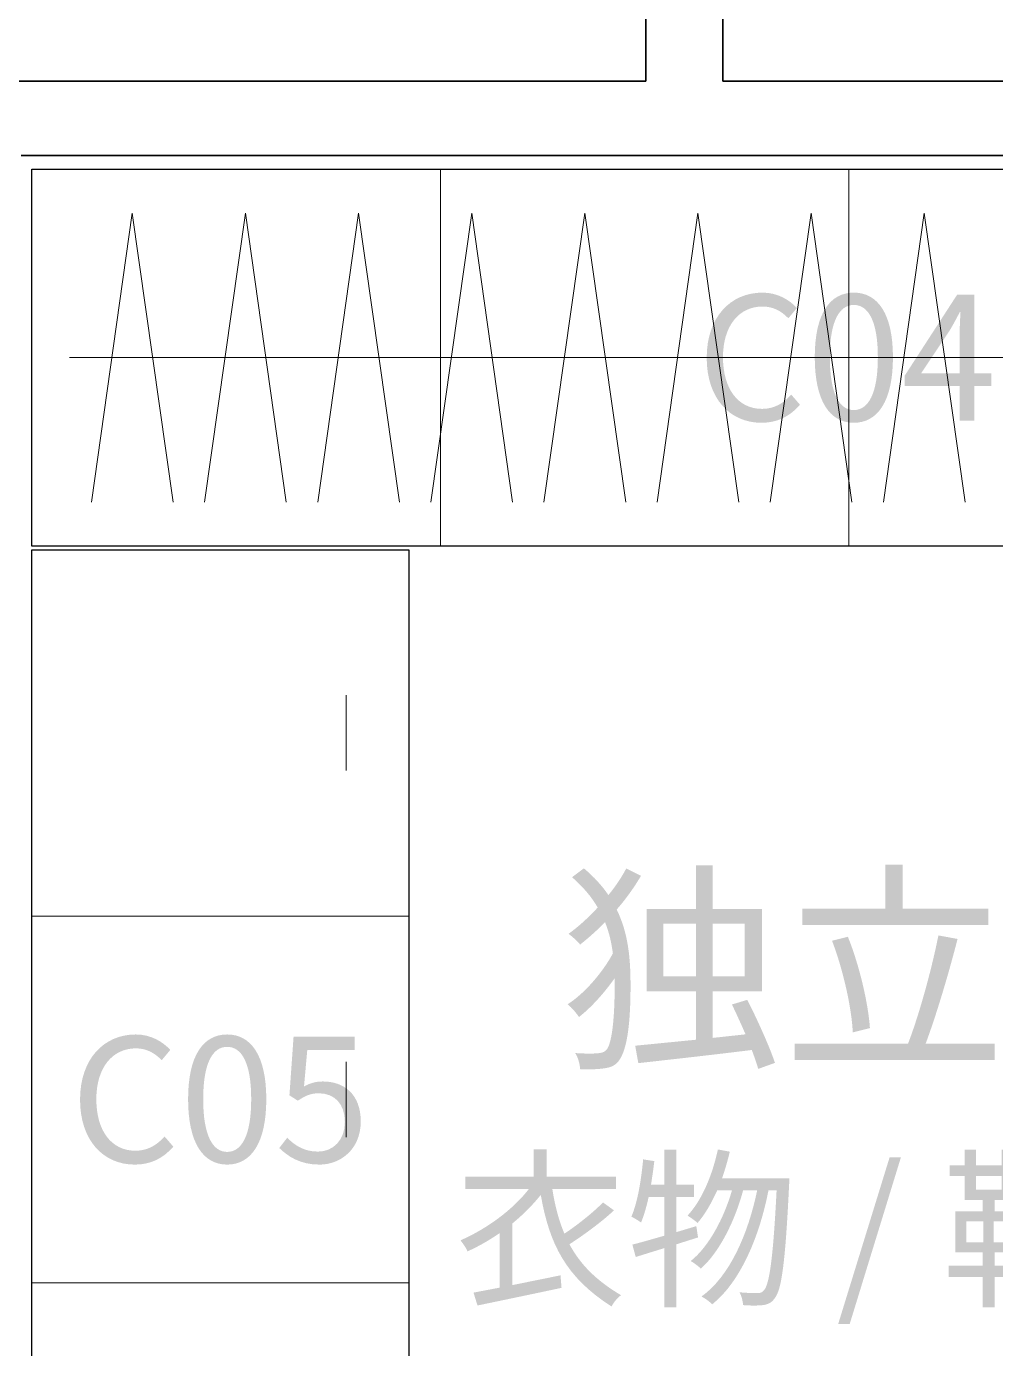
# Model space of a CAD drawing. Header units: millimetres. Extents: x -4600 to 229000, y -4300 to 19460.
# Drawn here: x 42729 to 44270, y 4753 to 6857 of the extents above; entities that cross this region are included whole.
import ezdxf

# ---------------------------------------------------------------- set-up
doc = ezdxf.new("R2010")
doc.units = ezdxf.units.MM
doc.header["$LTSCALE"] = 100
for name, color, linetype, lineweight in [('A-CABINET', 32, 'Continuous', 25), ('A-EX-WALL', 7, 'Continuous', 35), ('A-TEXT', 7, 'Continuous', 18), ('R2-DETAIL', 7, 'Continuous', 13)]:
    doc.layers.add(name, color=color, linetype=linetype, lineweight=lineweight)

# ---------------------------------------------------------------- blocks, each defined once
blk = doc.blocks.new('SOURCE_PROPOSED')
at = {"layer": 'A-EX-WALL'}
for p, q in [((3714, 5069.5), (3714, 4970)), ((3836.4, 4970), (3836.4, 5069.5)), ((3714, 4970), (2406.8, 4970)), ((5359.1, 4970), (3836.4, 4970)), ((5359.1, 4851.4), (2720, 4851.4))]:
    blk.add_line(p, q, dxfattribs=at)
blk = doc.blocks.new('FURNITURE_DESIGN')
at = {"layer": 'A-TEXT'}
h = blk.add_hatch(color=256, dxfattribs=at)
edge = h.paths.add_edge_path()
edge.add_spline(control_points=[(3897.9, 4426.2), (3923.8, 4426.2), (3943.5, 4436.6), (3959.3, 4454.9)], knot_values=[0, 0, 0, 0, 1, 1, 1, 1], degree=3, periodic=0)
edge.add_line((3959.3, 4454.9), (3945.4, 4471))
edge.add_spline(control_points=[(3945.4, 4471), (3932.6, 4456.8), (3918.1, 4448.3), (3899, 4448.3), (3860.8, 4448.3), (3836.8, 4480), (3836.8, 4530.5), (3836.8, 4580.4), (3862.2, 4611.2), (3899.8, 4611.2), (3917, 4611.2), (3930.1, 4603.6), (3940.8, 4592.4)], knot_values=[0, 0, 0, 0, 1, 1, 1, 2, 2, 2, 3, 3, 3, 4, 4, 4, 4], degree=3, periodic=0)
edge.add_line((3940.8, 4592.4), (3954.4, 4608.8))
edge.add_spline(control_points=[(3954.4, 4608.8), (3942.9, 4621.6), (3923.8, 4633.3), (3899.6, 4633.3), (3848.8, 4633.3), (3810.9, 4594.3), (3810.9, 4529.6), (3810.9, 4464.7), (3848, 4426.2), (3897.9, 4426.2)], knot_values=[0, 0, 0, 0, 1, 1, 1, 2, 2, 2, 3, 3, 3, 3], degree=3, periodic=0)
h = blk.add_hatch(color=256, dxfattribs=at)
edge = h.paths.add_edge_path()
edge.add_spline(control_points=[(4045, 4426.2), (4082.9, 4426.2), (4107.2, 4460.6), (4107.2, 4530.5), (4107.2, 4599.8), (4082.9, 4633.3), (4045, 4633.3), (4006.8, 4633.3), (3982.8, 4599.8), (3982.8, 4530.5), (3982.8, 4460.6), (4006.8, 4426.2), (4045, 4426.2)], knot_values=[0, 0, 0, 0, 1, 1, 1, 2, 2, 2, 3, 3, 3, 4, 4, 4, 4], degree=3, periodic=0)
edge = h.paths.add_edge_path(flags=0)
edge.add_spline(control_points=[(4045, 4446.4), (4022.3, 4446.4), (4006.8, 4471.8), (4006.8, 4530.5), (4006.8, 4588.8), (4022.3, 4613.7), (4045, 4613.7), (4067.6, 4613.7), (4083.2, 4588.8), (4083.2, 4530.5), (4083.2, 4471.8), (4067.6, 4446.4), (4045, 4446.4)], knot_values=[0, 0, 0, 0, 1, 1, 1, 2, 2, 2, 3, 3, 3, 4, 4, 4, 4], degree=3, periodic=0)
h = blk.add_hatch(color=256, dxfattribs=at)
h.paths.add_polyline_path([(4213.3, 4429.8), (4236.8, 4429.8), (4236.8, 4484.9), (4263.5, 4484.9), (4263.5, 4504.8), (4236.8, 4504.8), (4236.8, 4629.8), (4209.2, 4629.8), (4126, 4501.3), (4126, 4484.9), (4213.3, 4484.9), (4213.3, 4429.8)])
edge = h.paths.add_edge_path(flags=0)
edge.add_line((4213.3, 4504.8), (4151.9, 4504.8))
edge.add_line((4151.9, 4504.8), (4197.5, 4573))
edge.add_spline(control_points=[(4197.5, 4573), (4203.2, 4582.8), (4208.7, 4592.9), (4213.6, 4602.5)], knot_values=[0, 0, 0, 0, 1, 1, 1, 1], degree=3, periodic=0)
edge.add_line((4213.6, 4602.5), (4214.7, 4602.5))
edge.add_spline(control_points=[(4214.7, 4602.5), (4214.1, 4592.4), (4213.3, 4576), (4213.3, 4566.2)], knot_values=[0, 0, 0, 0, 1, 1, 1, 1], degree=3, periodic=0)
edge.add_line((4213.3, 4566.2), (4213.3, 4504.8))
h = blk.add_hatch(color=256, dxfattribs=at)
edge = h.paths.add_edge_path()
edge.add_spline(control_points=[(3682.9, 3716.9), (3675.5, 3703), (3665.9, 3688.5), (3654.5, 3674.6)], knot_values=[0, 0, 0, 0, 1, 1, 1, 1], degree=3, periodic=0)
edge.add_spline(control_points=[(3654.5, 3674.6), (3644.6, 3689.2), (3631.8, 3703.4), (3615.5, 3717.2)], knot_values=[0, 0, 0, 0, 1, 1, 1, 1], degree=3, periodic=0)
edge.add_line((3615.5, 3717.2), (3596.7, 3703))
edge.add_spline(control_points=[(3596.7, 3703), (3614.5, 3687.4), (3627.9, 3671.5), (3637.5, 3654.8)], knot_values=[0, 0, 0, 0, 1, 1, 1, 1], degree=3, periodic=0)
edge.add_spline(control_points=[(3637.5, 3654.8), (3623, 3639.2), (3607.4, 3624.6), (3591, 3612.9)], knot_values=[0, 0, 0, 0, 1, 1, 1, 1], degree=3, periodic=0)
edge.add_spline(control_points=[(3591, 3612.9), (3597.1, 3608.7), (3605.2, 3601.2), (3609.5, 3595.9)], knot_values=[0, 0, 0, 0, 1, 1, 1, 1], degree=3, periodic=0)
edge.add_spline(control_points=[(3609.5, 3595.9), (3623, 3606.5), (3636.5, 3618.6), (3649.2, 3631.4)], knot_values=[0, 0, 0, 0, 1, 1, 1, 1], degree=3, periodic=0)
edge.add_spline(control_points=[(3649.2, 3631.4), (3655.6, 3615.4), (3659.5, 3598.7), (3661.6, 3581.7)], knot_values=[0, 0, 0, 0, 1, 1, 1, 1], degree=3, periodic=0)
edge.add_spline(control_points=[(3661.6, 3581.7), (3645, 3550.9), (3615.9, 3517.5), (3589.6, 3500.8)], knot_values=[0, 0, 0, 0, 1, 1, 1, 1], degree=3, periodic=0)
edge.add_spline(control_points=[(3589.6, 3500.8), (3596, 3495.9), (3603.5, 3486.7), (3607.7, 3480.6)], knot_values=[0, 0, 0, 0, 1, 1, 1, 1], degree=3, periodic=0)
edge.add_spline(control_points=[(3607.7, 3480.6), (3626.9, 3495.5), (3647.4, 3518.2), (3664.5, 3542.3)], knot_values=[0, 0, 0, 0, 1, 1, 1, 1], degree=3, periodic=0)
edge.add_line((3664.5, 3542.3), (3664.5, 3531))
edge.add_spline(control_points=[(3664.5, 3531), (3664.5, 3484.2), (3660.9, 3441.3), (3652.1, 3429.2), (3649.2, 3425.3), (3645.7, 3423.9), (3640.4, 3423.2), (3632.5, 3422.1), (3618.7, 3422.1), (3601.7, 3423.2)], knot_values=[0, 0, 0, 0, 1, 1, 1, 2, 2, 2, 3, 3, 3, 3], degree=3, periodic=0)
edge.add_spline(control_points=[(3601.7, 3423.2), (3606.3, 3415.7), (3609.1, 3406.1), (3609.5, 3397.6)], knot_values=[0, 0, 0, 0, 1, 1, 1, 1], degree=3, periodic=0)
edge.add_spline(control_points=[(3609.5, 3397.6), (3624.4, 3396.9), (3638.9, 3397.3), (3651, 3399.4)], knot_values=[0, 0, 0, 0, 1, 1, 1, 1], degree=3, periodic=0)
edge.add_spline(control_points=[(3651, 3399.4), (3659.9, 3400.8), (3666.6, 3404.7), (3671.2, 3411.1)], knot_values=[0, 0, 0, 0, 1, 1, 1, 1], degree=3, periodic=0)
edge.add_spline(control_points=[(3671.2, 3411.1), (3685.8, 3430.6), (3689.7, 3478.5), (3689.7, 3530.3), (3689.7, 3572.5), (3686.5, 3613.3), (3667.7, 3651.6)], knot_values=[0, 0, 0, 0, 1, 1, 1, 2, 2, 2, 2], degree=3, periodic=0)
edge.add_spline(control_points=[(3667.7, 3651.6), (3682.6, 3668.6), (3695.7, 3687.1), (3706.3, 3705.2)], knot_values=[0, 0, 0, 0, 1, 1, 1, 1], degree=3, periodic=0)
edge.add_line((3706.3, 3705.2), (3682.9, 3716.9))
h = blk.add_hatch(color=256, dxfattribs=at)
edge = h.paths.add_edge_path()
edge.add_line((3715.6, 3652.7), (3715.6, 3521.4))
edge.add_line((3715.6, 3521.4), (3793.6, 3521.4))
edge.add_line((3793.6, 3521.4), (3793.6, 3444.4))
edge.add_line((3793.6, 3444.4), (3697.1, 3434.9))
edge.add_line((3697.1, 3434.9), (3702.1, 3407.2))
edge.add_spline(control_points=[(3702.1, 3407.2), (3749.6, 3412.5), (3817.7, 3420), (3882.6, 3428.1)], knot_values=[0, 0, 0, 0, 1, 1, 1, 1], degree=3, periodic=0)
edge.add_spline(control_points=[(3882.6, 3428.1), (3886.9, 3416.8), (3890.4, 3406.5), (3892.9, 3398)], knot_values=[0, 0, 0, 0, 1, 1, 1, 1], degree=3, periodic=0)
edge.add_line((3892.9, 3398), (3919.5, 3407.6))
edge.add_spline(control_points=[(3919.5, 3407.6), (3911, 3433.1), (3891.8, 3475.7), (3875.5, 3507.9)], knot_values=[0, 0, 0, 0, 1, 1, 1, 1], degree=3, periodic=0)
edge.add_line((3875.5, 3507.9), (3851, 3500.5))
edge.add_spline(control_points=[(3851, 3500.5), (3858.1, 3485.9), (3865.6, 3469.3), (3872.7, 3453)], knot_values=[0, 0, 0, 0, 1, 1, 1, 1], degree=3, periodic=0)
edge.add_line((3872.7, 3453), (3820.2, 3447.3))
edge.add_line((3820.2, 3447.3), (3820.2, 3521.4))
edge.add_line((3820.2, 3521.4), (3898.6, 3521.4))
edge.add_line((3898.6, 3521.4), (3898.6, 3652.7))
edge.add_line((3898.6, 3652.7), (3820.2, 3652.7))
edge.add_line((3820.2, 3652.7), (3820.2, 3722.2))
edge.add_line((3820.2, 3722.2), (3793.6, 3722.2))
edge.add_line((3793.6, 3722.2), (3793.6, 3652.7))
edge.add_line((3793.6, 3652.7), (3715.6, 3652.7))
h.paths.add_polyline_path([(3741.8, 3629.2), (3793.6, 3629.2), (3793.6, 3545.2), (3741.8, 3545.2), (3741.8, 3629.2)], flags=0)
h.paths.add_polyline_path([(3820.2, 3629.2), (3871.3, 3629.2), (3871.3, 3545.2), (3820.2, 3545.2), (3820.2, 3629.2)], flags=0)
for points in [[(4095.1, 3722.9), (4095.1, 3653), (3962.8, 3653), (3962.8, 3626.8), (4259, 3626.8), (4259, 3653), (4122.8, 3653), (4122.8, 3722.9), (4095.1, 3722.9)], [(4020, 2991.8), (4038.3, 2991.8), (4119.9, 3257.3), (4101.9, 3257.3), (4020, 2991.8)]]:
    blk.add_hatch(color=256, dxfattribs=at).paths.add_polyline_path(points)
h = blk.add_hatch(color=256, dxfattribs=at)
edge = h.paths.add_edge_path()
edge.add_spline(control_points=[(4179.5, 3610.4), (4169.2, 3557.9), (4149, 3484.2), (4131.3, 3438.4)], knot_values=[0, 0, 0, 0, 1, 1, 1, 1], degree=3, periodic=0)
edge.add_line((4131.3, 3438.4), (3950.7, 3438.4))
edge.add_line((3950.7, 3438.4), (3950.7, 3412.2))
edge.add_line((3950.7, 3412.2), (4268.9, 3412.2))
edge.add_line((4268.9, 3412.2), (4268.9, 3438.4))
edge.add_line((4268.9, 3438.4), (4159.3, 3438.4))
edge.add_spline(control_points=[(4159.3, 3438.4), (4176.3, 3483.8), (4196.2, 3550.9), (4210, 3604.8)], knot_values=[0, 0, 0, 0, 1, 1, 1, 1], degree=3, periodic=0)
edge.add_line((4210, 3604.8), (4179.5, 3610.4))
edge = h.paths.add_edge_path(flags=0)
edge.add_spline(control_points=[(4010.3, 3601.9), (4028, 3555.8), (4041.5, 3495.2), (4043.3, 3456.1)], knot_values=[0, 0, 0, 0, 1, 1, 1, 1], degree=3, periodic=0)
edge.add_line((4043.3, 3456.1), (4070.6, 3462.9))
edge.add_spline(control_points=[(4070.6, 3462.9), (4067.8, 3502.3), (4054.3, 3561.5), (4035.5, 3608.3)], knot_values=[0, 0, 0, 0, 1, 1, 1, 1], degree=3, periodic=0)
edge.add_line((4035.5, 3608.3), (4010.3, 3601.9))
h = blk.add_hatch(color=256, dxfattribs=at)
edge = h.paths.add_edge_path()
edge.add_spline(control_points=[(2900.9, 3245.7), (2926.8, 3245.7), (2946.5, 3256), (2962.3, 3274.3)], knot_values=[0, 0, 0, 0, 1, 1, 1, 1], degree=3, periodic=0)
edge.add_line((2962.3, 3274.3), (2948.4, 3290.4))
edge.add_spline(control_points=[(2948.4, 3290.4), (2935.6, 3276.2), (2921.1, 3267.8), (2902, 3267.8), (2863.8, 3267.8), (2839.8, 3299.4), (2839.8, 3349.9), (2839.8, 3399.8), (2865.2, 3430.7), (2902.8, 3430.7), (2920, 3430.7), (2933.1, 3423), (2943.8, 3411.8)], knot_values=[0, 0, 0, 0, 1, 1, 1, 2, 2, 2, 3, 3, 3, 4, 4, 4, 4], degree=3, periodic=0)
edge.add_line((2943.8, 3411.8), (2957.4, 3428.2))
edge.add_spline(control_points=[(2957.4, 3428.2), (2945.9, 3441), (2926.8, 3452.8), (2902.6, 3452.8), (2851.8, 3452.8), (2813.9, 3413.8), (2813.9, 3349.1), (2813.9, 3284.1), (2851, 3245.7), (2900.9, 3245.7)], knot_values=[0, 0, 0, 0, 1, 1, 1, 2, 2, 2, 3, 3, 3, 3], degree=3, periodic=0)
h = blk.add_hatch(color=256, dxfattribs=at)
edge = h.paths.add_edge_path()
edge.add_spline(control_points=[(3048, 3245.7), (3085.9, 3245.7), (3110.2, 3280.1), (3110.2, 3349.9), (3110.2, 3419.2), (3085.9, 3452.8), (3048, 3452.8), (3009.8, 3452.8), (2985.8, 3419.2), (2985.8, 3349.9), (2985.8, 3280.1), (3009.8, 3245.7), (3048, 3245.7)], knot_values=[0, 0, 0, 0, 1, 1, 1, 2, 2, 2, 3, 3, 3, 4, 4, 4, 4], degree=3, periodic=0)
edge = h.paths.add_edge_path(flags=0)
edge.add_spline(control_points=[(3048, 3265.9), (3025.3, 3265.9), (3009.8, 3291.2), (3009.8, 3349.9), (3009.8, 3408.3), (3025.3, 3433.1), (3048, 3433.1), (3070.6, 3433.1), (3086.2, 3408.3), (3086.2, 3349.9), (3086.2, 3291.2), (3070.6, 3265.9), (3048, 3265.9)], knot_values=[0, 0, 0, 0, 1, 1, 1, 2, 2, 2, 3, 3, 3, 4, 4, 4, 4], degree=3, periodic=0)
h = blk.add_hatch(color=256, dxfattribs=at)
edge = h.paths.add_edge_path()
edge.add_spline(control_points=[(3195, 3245.7), (3228.6, 3245.7), (3260.5, 3270.5), (3260.5, 3314.2), (3260.5, 3358.4), (3233.2, 3378), (3200.2, 3378), (3188.2, 3378), (3179.2, 3375), (3170.2, 3370.1)], knot_values=[0, 0, 0, 0, 1, 1, 1, 2, 2, 2, 3, 3, 3, 3], degree=3, periodic=0)
edge.add_line((3170.2, 3370.1), (3175.4, 3427.9))
edge.add_line((3175.4, 3427.9), (3250.7, 3427.9))
edge.add_line((3250.7, 3427.9), (3250.7, 3449.2))
edge.add_line((3250.7, 3449.2), (3153.6, 3449.2))
edge.add_line((3153.6, 3449.2), (3147, 3355.9))
edge.add_line((3147, 3355.9), (3160.4, 3347.4))
edge.add_spline(control_points=[(3160.4, 3347.4), (3171.9, 3355.1), (3180.3, 3359.2), (3193.7, 3359.2), (3218.8, 3359.2), (3235.2, 3342.3), (3235.2, 3313.6), (3235.2, 3284.4), (3216.3, 3266.4), (3192.6, 3266.4), (3169.4, 3266.4), (3154.7, 3277.1), (3143.5, 3288.5)], knot_values=[0, 0, 0, 0, 1, 1, 1, 2, 2, 2, 3, 3, 3, 4, 4, 4, 4], degree=3, periodic=0)
edge.add_line((3143.5, 3288.5), (3130.9, 3272.1))
edge.add_spline(control_points=[(3130.9, 3272.1), (3144.6, 3258.8), (3163.7, 3245.7), (3195, 3245.7)], knot_values=[0, 0, 0, 0, 1, 1, 1, 1], degree=3, periodic=0)
h = blk.add_hatch(color=256, dxfattribs=at)
edge = h.paths.add_edge_path()
edge.add_line((3535.4, 3269.8), (3535.4, 3226.7))
edge.add_line((3535.4, 3226.7), (3426.8, 3226.7))
edge.add_line((3426.8, 3226.7), (3426.8, 3207.1))
edge.add_line((3426.8, 3207.1), (3528.1, 3207.1))
edge.add_spline(control_points=[(3528.1, 3207.1), (3503.2, 3174.6), (3461.8, 3143.8), (3419.2, 3125.2)], knot_values=[0, 0, 0, 0, 1, 1, 1, 1], degree=3, periodic=0)
edge.add_spline(control_points=[(3419.2, 3125.2), (3422.5, 3121.1), (3428.2, 3112.9), (3430.4, 3107.7)], knot_values=[0, 0, 0, 0, 1, 1, 1, 1], degree=3, periodic=0)
edge.add_spline(control_points=[(3430.4, 3107.7), (3448.1, 3115.6), (3465.3, 3125.5), (3481.4, 3136.7)], knot_values=[0, 0, 0, 0, 1, 1, 1, 1], degree=3, periodic=0)
edge.add_line((3481.4, 3136.7), (3481.4, 3049.9))
edge.add_line((3481.4, 3049.9), (3439.9, 3042))
edge.add_line((3439.9, 3042), (3446.2, 3021.5))
edge.add_spline(control_points=[(3446.2, 3021.5), (3481.7, 3028.9), (3532.7, 3039.5), (3579.9, 3049.6)], knot_values=[0, 0, 0, 0, 1, 1, 1, 1], degree=3, periodic=0)
edge.add_line((3579.9, 3049.6), (3578.3, 3069.5))
edge.add_line((3578.3, 3069.5), (3501.9, 3054))
edge.add_line((3501.9, 3054), (3501.9, 3152.2))
edge.add_spline(control_points=[(3501.9, 3152.2), (3518.8, 3166.1), (3534.1, 3181.4), (3546.9, 3197.5)], knot_values=[0, 0, 0, 0, 1, 1, 1, 1], degree=3, periodic=0)
edge.add_spline(control_points=[(3546.9, 3197.5), (3560.5, 3119.5), (3586.7, 3066.3), (3659.6, 3019.9)], knot_values=[0, 0, 0, 0, 1, 1, 1, 1], degree=3, periodic=0)
edge.add_spline(control_points=[(3659.6, 3019.9), (3662.3, 3026.2), (3669.1, 3033.8), (3674.6, 3037.9)], knot_values=[0, 0, 0, 0, 1, 1, 1, 1], degree=3, periodic=0)
edge.add_spline(control_points=[(3674.6, 3037.9), (3635, 3061.1), (3609.6, 3087.3), (3592.5, 3118.9)], knot_values=[0, 0, 0, 0, 1, 1, 1, 1], degree=3, periodic=0)
edge.add_spline(control_points=[(3592.5, 3118.9), (3614.8, 3133.4), (3642.9, 3153.8), (3663.4, 3172.9)], knot_values=[0, 0, 0, 0, 1, 1, 1, 1], degree=3, periodic=0)
edge.add_line((3663.4, 3172.9), (3645.9, 3185.5))
edge.add_spline(control_points=[(3645.9, 3185.5), (3630.4, 3169.7), (3605.8, 3150), (3584.5, 3135.8)], knot_values=[0, 0, 0, 0, 1, 1, 1, 1], degree=3, periodic=0)
edge.add_spline(control_points=[(3584.5, 3135.8), (3575.5, 3156.8), (3569.5, 3180.3), (3565.2, 3207.1)], knot_values=[0, 0, 0, 0, 1, 1, 1, 1], degree=3, periodic=0)
edge.add_line((3565.2, 3207.1), (3666.7, 3207.1))
edge.add_line((3666.7, 3207.1), (3666.7, 3226.7))
edge.add_line((3666.7, 3226.7), (3556.4, 3226.7))
edge.add_line((3556.4, 3226.7), (3556.4, 3269.8))
edge.add_line((3556.4, 3269.8), (3535.4, 3269.8))
h = blk.add_hatch(color=256, dxfattribs=at)
edge = h.paths.add_edge_path()
edge.add_spline(control_points=[(3709.8, 3254), (3706.5, 3220.4), (3701, 3185.8), (3691, 3162.8)], knot_values=[0, 0, 0, 0, 1, 1, 1, 1], degree=3, periodic=0)
edge.add_spline(control_points=[(3691, 3162.8), (3695.3, 3160.9), (3703.2, 3156), (3706.5, 3153.6)], knot_values=[0, 0, 0, 0, 1, 1, 1, 1], degree=3, periodic=0)
edge.add_spline(control_points=[(3706.5, 3153.6), (3711.1, 3164.8), (3715.2, 3178.9), (3718.5, 3194.2)], knot_values=[0, 0, 0, 0, 1, 1, 1, 1], degree=3, periodic=0)
edge.add_line((3718.5, 3194.2), (3743.6, 3194.2))
edge.add_line((3743.6, 3194.2), (3743.6, 3132.6))
edge.add_spline(control_points=[(3743.6, 3132.6), (3724.5, 3127.1), (3706.5, 3121.9), (3692.6, 3118.4)], knot_values=[0, 0, 0, 0, 1, 1, 1, 1], degree=3, periodic=0)
edge.add_line((3692.6, 3118.4), (3698, 3098.7))
edge.add_line((3698, 3098.7), (3743.6, 3112.9))
edge.add_line((3743.6, 3112.9), (3743.6, 3018.8))
edge.add_line((3743.6, 3018.8), (3762.7, 3018.8))
edge.add_line((3762.7, 3018.8), (3762.7, 3118.9))
edge.add_line((3762.7, 3118.9), (3797.1, 3129.8))
edge.add_line((3797.1, 3129.8), (3794.4, 3147.8))
edge.add_line((3794.4, 3147.8), (3762.7, 3138.3))
edge.add_line((3762.7, 3138.3), (3762.7, 3194.2))
edge.add_line((3762.7, 3194.2), (3790.8, 3194.2))
edge.add_line((3790.8, 3194.2), (3790.8, 3213.9))
edge.add_line((3790.8, 3213.9), (3762.7, 3213.9))
edge.add_line((3762.7, 3213.9), (3762.7, 3269.5))
edge.add_line((3762.7, 3269.5), (3743.6, 3269.5))
edge.add_line((3743.6, 3269.5), (3743.6, 3213.9))
edge.add_line((3743.6, 3213.9), (3722.3, 3213.9))
edge.add_spline(control_points=[(3722.3, 3213.9), (3724.2, 3226.2), (3726.2, 3238.7), (3727.5, 3251.3)], knot_values=[0, 0, 0, 0, 1, 1, 1, 1], degree=3, periodic=0)
edge.add_line((3727.5, 3251.3), (3709.8, 3254))
h = blk.add_hatch(color=256, dxfattribs=at)
edge = h.paths.add_edge_path()
edge.add_spline(control_points=[(3828.7, 3269.8), (3819.7, 3228.3), (3803.4, 3189.3), (3780.4, 3164.5)], knot_values=[0, 0, 0, 0, 1, 1, 1, 1], degree=3, periodic=0)
edge.add_spline(control_points=[(3780.4, 3164.5), (3785.1, 3161.8), (3793, 3156), (3796.3, 3152.8)], knot_values=[0, 0, 0, 0, 1, 1, 1, 1], degree=3, periodic=0)
edge.add_spline(control_points=[(3796.3, 3152.8), (3808.3, 3166.7), (3818.6, 3184.7), (3827.7, 3204.9)], knot_values=[0, 0, 0, 0, 1, 1, 1, 1], degree=3, periodic=0)
edge.add_line((3827.7, 3204.9), (3851.1, 3204.9))
edge.add_spline(control_points=[(3851.1, 3204.9), (3838.6, 3160.9), (3814.3, 3115.1), (3785.4, 3092.2)], knot_values=[0, 0, 0, 0, 1, 1, 1, 1], degree=3, periodic=0)
edge.add_spline(control_points=[(3785.4, 3092.2), (3790.8, 3089.2), (3797.4, 3084.3), (3801.5, 3080.2)], knot_values=[0, 0, 0, 0, 1, 1, 1, 1], degree=3, periodic=0)
edge.add_spline(control_points=[(3801.5, 3080.2), (3831.5, 3106.4), (3856.3, 3157.7), (3868.9, 3204.9)], knot_values=[0, 0, 0, 0, 1, 1, 1, 1], degree=3, periodic=0)
edge.add_line((3868.9, 3204.9), (3891.2, 3204.9))
edge.add_spline(control_points=[(3891.2, 3204.9), (3877, 3135.8), (3847.6, 3067.9), (3802.5, 3035.7)], knot_values=[0, 0, 0, 0, 1, 1, 1, 1], degree=3, periodic=0)
edge.add_spline(control_points=[(3802.5, 3035.7), (3808.3, 3033), (3815.6, 3027.5), (3819.7, 3023.4)], knot_values=[0, 0, 0, 0, 1, 1, 1, 1], degree=3, periodic=0)
edge.add_spline(control_points=[(3819.7, 3023.4), (3865, 3059.4), (3895.3, 3132.8), (3909.2, 3204.9)], knot_values=[0, 0, 0, 0, 1, 1, 1, 1], degree=3, periodic=0)
edge.add_line((3909.2, 3204.9), (3922.1, 3204.9))
edge.add_spline(control_points=[(3922.1, 3204.9), (3916.6, 3096), (3910.6, 3055.3), (3901.9, 3045.5)], knot_values=[0, 0, 0, 0, 1, 1, 1, 1], degree=3, periodic=0)
edge.add_spline(control_points=[(3901.9, 3045.5), (3898.9, 3042), (3896.1, 3041.2), (3891.5, 3041.2), (3886.3, 3041.2), (3875.4, 3041.4), (3863.1, 3042.5)], knot_values=[0, 0, 0, 0, 1, 1, 1, 2, 2, 2, 2], degree=3, periodic=0)
edge.add_spline(control_points=[(3863.1, 3042.5), (3866.4, 3036.8), (3868.3, 3028.1), (3868.9, 3022.1)], knot_values=[0, 0, 0, 0, 1, 1, 1, 1], degree=3, periodic=0)
edge.add_spline(control_points=[(3868.9, 3022.1), (3880.9, 3021.2), (3892.6, 3021.2), (3900, 3022.1)], knot_values=[0, 0, 0, 0, 1, 1, 1, 1], degree=3, periodic=0)
edge.add_spline(control_points=[(3900, 3022.1), (3908.1, 3023.2), (3913.6, 3025.3), (3919.1, 3033)], knot_values=[0, 0, 0, 0, 1, 1, 1, 1], degree=3, periodic=0)
edge.add_spline(control_points=[(3919.1, 3033), (3930, 3046.3), (3936, 3089.2), (3942, 3213.6)], knot_values=[0, 0, 0, 0, 1, 1, 1, 1], degree=3, periodic=0)
edge.add_spline(control_points=[(3942, 3213.6), (3942.2, 3216.3), (3942.5, 3224), (3942.5, 3224)], knot_values=[0, 0, 0, 0, 1, 1, 1, 1], degree=3, periodic=0)
edge.add_line((3942.5, 3224), (3835.3, 3224))
edge.add_spline(control_points=[(3835.3, 3224), (3839.9, 3237.3), (3844.3, 3251.8), (3847.6, 3266.3)], knot_values=[0, 0, 0, 0, 1, 1, 1, 1], degree=3, periodic=0)
edge.add_line((3847.6, 3266.3), (3828.7, 3269.8))
h = blk.add_hatch(color=256, dxfattribs=at)
h.paths.add_polyline_path([(4206.4, 3171.6), (4206.4, 3106.1), (4249.8, 3106.1), (4249.8, 3084.8), (4196, 3084.8), (4196, 3067.1), (4249.8, 3067.1), (4249.8, 3018.5), (4268.9, 3018.5), (4268.9, 3067.1), (4319.1, 3067.1), (4319.1, 3084.8), (4268.9, 3084.8), (4268.9, 3106.1), (4310.3, 3106.1), (4310.3, 3171.6), (4268.9, 3171.6), (4268.9, 3189.6), (4298.6, 3189.6), (4298.6, 3227.5), (4321.8, 3227.5), (4321.8, 3244.7), (4298.6, 3244.7), (4298.6, 3269.5), (4280, 3269.5), (4280, 3244.7), (4239.1, 3244.7), (4239.1, 3269.5), (4221.1, 3269.5), (4221.1, 3244.7), (4197.4, 3244.7), (4197.4, 3227.5), (4221.1, 3227.5), (4221.1, 3189.6), (4249.8, 3189.6), (4249.8, 3171.6), (4206.4, 3171.6)])
h.paths.add_polyline_path([(4224.1, 3155.5), (4251.1, 3155.5), (4251.1, 3122.2), (4224.1, 3122.2), (4224.1, 3155.5)], flags=0)
h.paths.add_polyline_path([(4280, 3227.5), (4280, 3206), (4239.1, 3206), (4239.1, 3227.5), (4280, 3227.5)], flags=0)
h.paths.add_polyline_path([(4267.5, 3155.5), (4292.6, 3155.5), (4292.6, 3122.2), (4267.5, 3122.2), (4267.5, 3155.5)], flags=0)
at = {"layer": 'A-CABINET'}
for points in [[(2737.2, 4829.8), (5337.2, 4829.8), (5337.2, 4229.8), (2737.2, 4229.8)], [(2737.2, 4224.2), (3337.2, 4224.2), (3337.2, 2474.2), (2737.2, 2474.2)]]:
    blk.add_lwpolyline(points, close=True, dxfattribs=at)
at = {"layer": 'R2-DETAIL'}
for p, q in [((3387.2, 4229.8), (3387.2, 4829.8)), ((4037.2, 4229.8), (4037.2, 4829.8)), ((2797.2, 4529.8), (5277.2, 4529.8)), ((3237.2, 3872.6), (3237.2, 3992.6)), ((2737.2, 3640.9), (3337.2, 3640.9)), ((3237.2, 3289.2), (3237.2, 3409.2)), ((2737.2, 3057.6), (3337.2, 3057.6))]:
    blk.add_line(p, q, dxfattribs=at)
for points in [[(2832, 4299.8), (2897, 4759.8), (2962, 4299.8)], [(3012, 4299.8), (3077, 4759.8), (3142, 4299.8)], [(3192, 4299.8), (3257, 4759.8), (3322, 4299.8)], [(3372, 4299.8), (3437, 4759.8), (3502, 4299.8)], [(3552, 4299.8), (3617, 4759.8), (3682, 4299.8)], [(3732, 4299.8), (3797, 4759.8), (3862, 4299.8)], [(3912, 4299.8), (3977, 4759.8), (4042, 4299.8)], [(4092, 4299.8), (4157, 4759.8), (4222, 4299.8)]]:
    blk.add_lwpolyline(points, dxfattribs=at)
blk = doc.blocks.new('A02_SHEET')
for name in ['SOURCE_PROPOSED', 'FURNITURE_DESIGN']:
    blk.add_blockref(name, (0, 1800))

msp = doc.modelspace()

# ---------------------------------------------------------------- block references
msp.add_blockref('A02_SHEET', (40000, 0))

doc.saveas('drawing.dxf')
